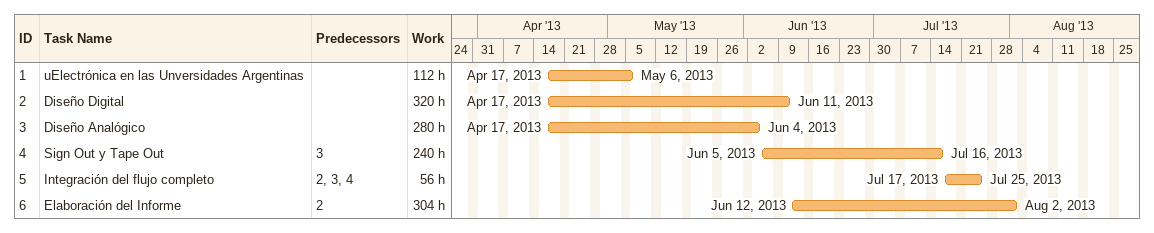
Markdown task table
| ID | Task | Start | Finish | Predecessors | Work (h) |
|---|---|---|---|---|---|
| 1 | uElectrónica en las Unversidades Argentinas | 2013-04-17 | 2013-05-06 |  | 112 |
| 2 | Diseño Digital | 2013-04-17 | 2013-06-11 |  | 320 |
| 3 | Diseño Analógico | 2013-04-17 | 2013-06-04 |  | 280 |
| 4 | Sign Out y Tape Out | 2013-06-05 | 2013-07-16 | 3 | 240 |
| 5 | Integración del flujo completo | 2013-07-17 | 2013-07-25 | 2, 3, 4 | 56 |
| 6 | Elaboración del Informe | 2013-06-12 | 2013-08-02 | 2 | 304 |
